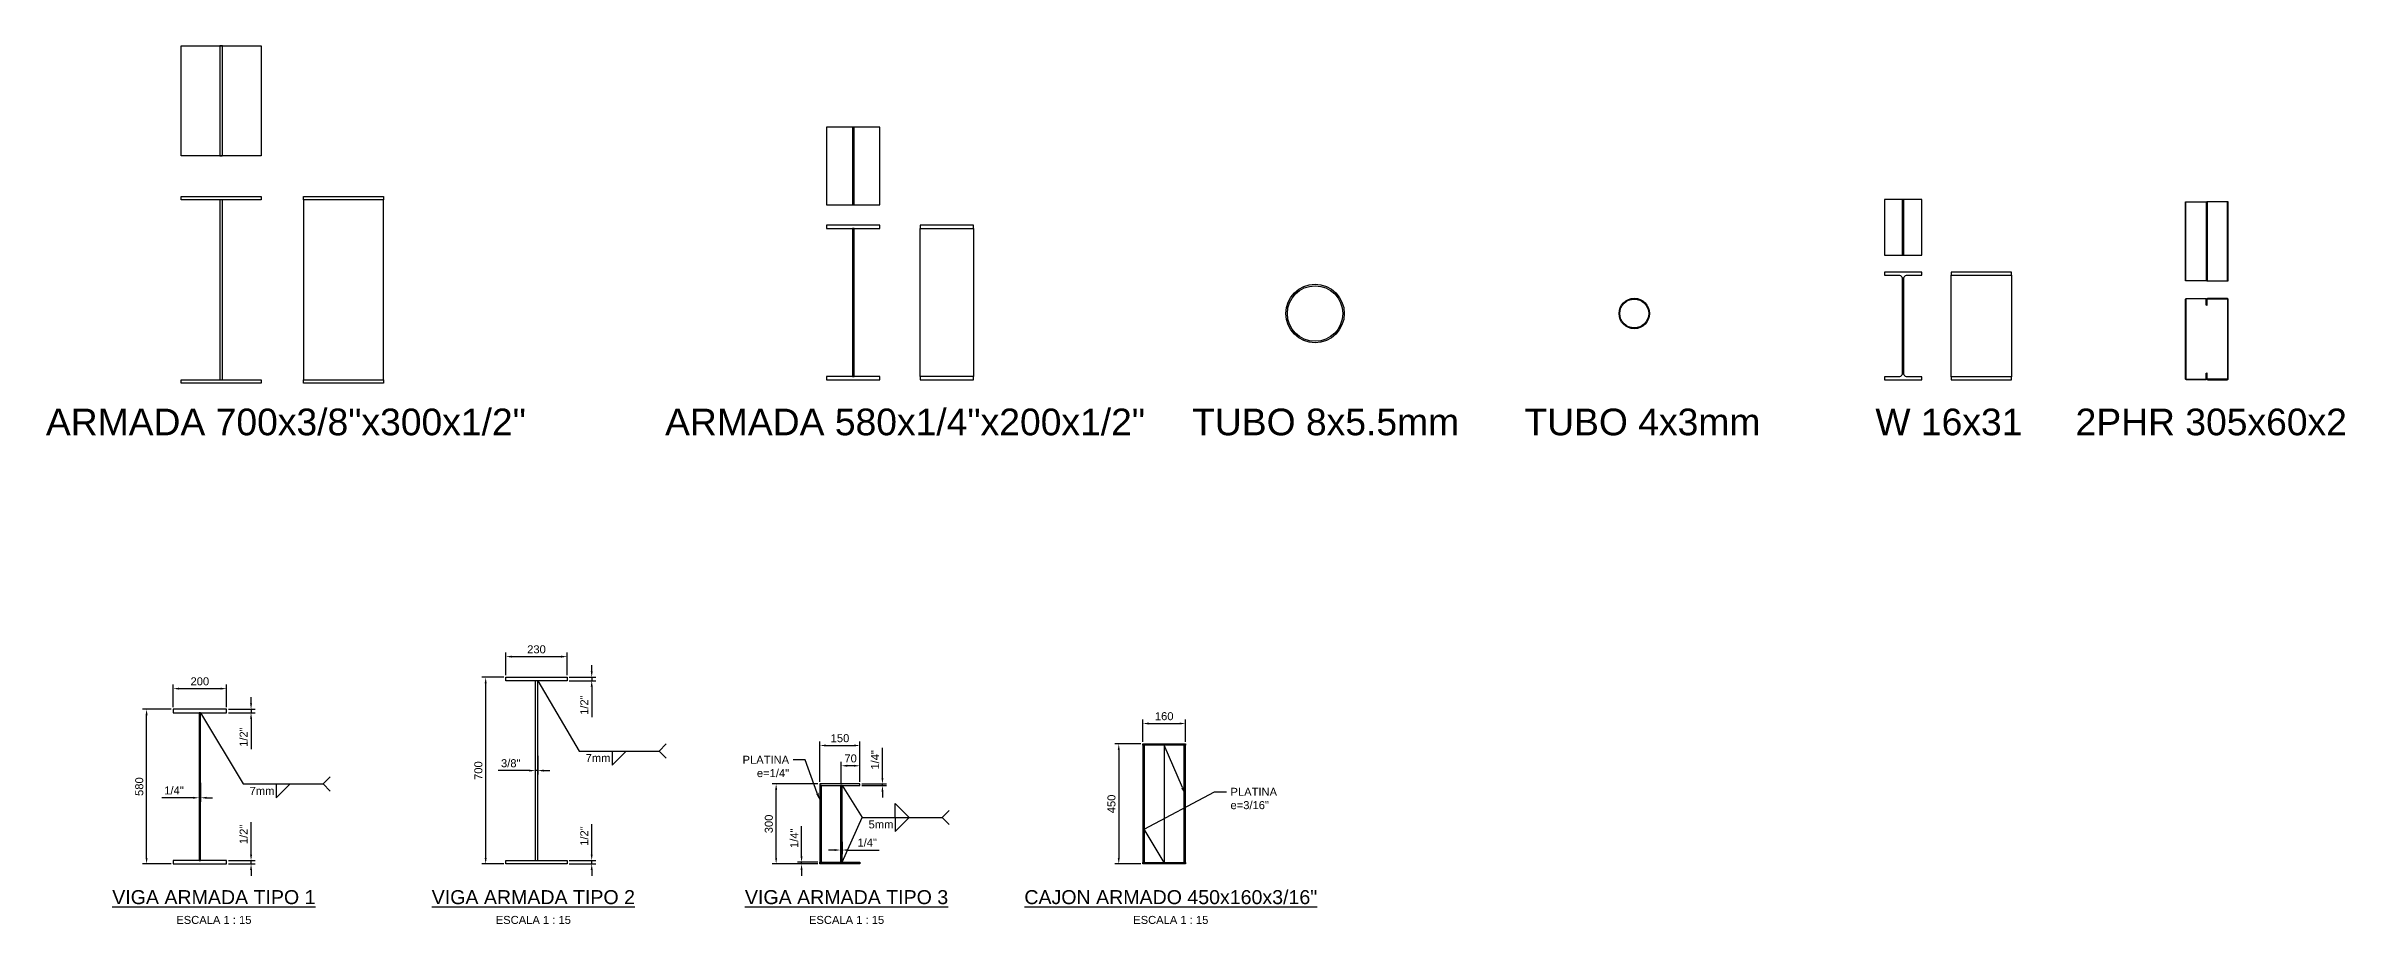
# Model space of a CAD drawing. Header units: millimetres. Extents: x -241278 to 318497, y -110515 to 29234.
# Drawn here: x -41467 to -32847, y 25940 to 29234 of the extents above; entities that cross this region are included whole.
import ezdxf
from ezdxf import colors
from ezdxf.entities.mleader import LeaderData, LeaderLine
from ezdxf.enums import TextEntityAlignment as Align
from ezdxf.math import Vec2, Vec3

# ---------------------------------------------------------------- set-up
doc = ezdxf.new("R2010")
doc.units = ezdxf.units.MM
doc.header["$LTSCALE"] = 0.1
doc.linetypes.add('HIDDENX2', pattern=[19.05, 12.7, -6.35])
for name, color, linetype in [('EE-TEXTO 1', 4, 'Continuous'), ('EE-TEXTO 2', 2, 'Continuous'), ('EE-V ARMADA TIPO 4', 223, 'Continuous'), ('SIM-2PHR 305x80x2', 4, 'Continuous'), ('SIM-ARM 580x1-4x200x1-2', 44, 'Continuous'), ('SIM-ARM 700x3-8x300x1-2', 66, 'Continuous'), ('SIM-COTAS', 1, 'Continuous'), ('SIM-OCULTOS', 8, 'HIDDENX2'), ('SIM-PLATINAS', 2, 'Continuous'), ('SIM-TUBO 365x160x3-16', 83, 'Continuous'), ('SIM-TUBO 4x4mm', 122, 'Continuous'), ('SIM-TUBO 8x5.5', 212, 'Continuous'), ('SIM-W16x31', 164, 'Continuous')]:
    doc.layers.add(name, color=color, linetype=linetype)
doc.styles.add('ARIAL EE', font='arial.ttf')
doc.styles.get("Standard").update_dxf_attribs({"font": 'arial.ttf'})
doc.dimstyles.new('EE 1_STANDAR', dxfattribs={"dimtxt": 2, "dimasz": 1.5, "dimexe": 1, "dimexo": 0.5, "dimgap": 0.8, "dimtad": 1, "dimdec": 0, "dimdsep": 46, "dimtxsty": 'Standard', "dimcen": 0.09, "dimclrd": 256, "dimclre": 256, "dimclrt": 2, "dimadec": 0, "dimazin": 0, "dimtfac": 1, "dimtdec": 0, "dimtix": 1, "dimtmove": 0, "dimatfit": 2, "dimfxl": 1, "dimtolj": 1, "dimlwd": -1, "dimlwe": -1, "dimarcsym": 1})

# ---------------------------------------------------------------- blocks, each defined once
blk = doc.blocks.new('*D6')
at = {"layer": 'SIM-COTAS', "transparency": 16777216}
for p, q in [((-39750, 26865.3), (-39833, 26865.3)), ((-39818, 26187.8), (-39818, 26842.8)), ((-39750, 26165.3), (-39833, 26165.3))]:
    blk.add_line(p, q, dxfattribs=at)
for points in [[(-39821.8, 26842.8), (-39814.3, 26842.8), (-39818, 26865.3)], [(-39821.8, 26187.8), (-39814.3, 26187.8), (-39818, 26165.3)]]:
    blk.add_solid(points, dxfattribs=at)
at = {"layer": 'SIM-COTAS', "color": 2, "transparency": 16777216, "insert": (-39845.3, 26515.3), "char_height": 30, "attachment_point": 5, "rotation": 90}
blk.add_mtext('\\A1;700', dxfattribs=at)
blk = doc.blocks.new('*D7')
at = {"layer": 'SIM-COTAS', "transparency": 16777216}
for p, q in [((-39742.5, 26872.8), (-39742.5, 26957.8)), ((-39720, 26942.8), (-39535, 26942.8)), ((-39512.5, 26872.8), (-39512.5, 26957.8))]:
    blk.add_line(p, q, dxfattribs=at)
for points in [[(-39720, 26946.5), (-39720, 26939), (-39742.5, 26942.8)], [(-39535, 26946.5), (-39535, 26939), (-39512.5, 26942.8)]]:
    blk.add_solid(points, dxfattribs=at)
at = {"layer": 'SIM-COTAS', "color": 2, "transparency": 16777216, "insert": (-39627.5, 26970.1), "char_height": 30, "attachment_point": 5}
blk.add_mtext('\\A1;230', dxfattribs=at)
blk = doc.blocks.new('*D8')
at = {"layer": 'SIM-COTAS', "transparency": 16777216}
for p, q in [((-39420.5, 26887.8), (-39420.5, 26910.3)), ((-39505, 26865.3), (-39405.5, 26865.3)), ((-39505, 26852.6), (-39405.5, 26852.6)), ((-39420.5, 26865.3), (-39420.5, 26852.6)), ((-39420.5, 26830.1), (-39420.5, 26715.6))]:
    blk.add_line(p, q, dxfattribs=at)
for points in [[(-39424.2, 26887.8), (-39416.7, 26887.8), (-39420.5, 26865.3)], [(-39424.2, 26830.1), (-39416.7, 26830.1), (-39420.5, 26852.6)]]:
    blk.add_solid(points, dxfattribs=at)
at = {"layer": 'SIM-COTAS', "color": 2, "transparency": 16777216, "insert": (-39448, 26760.9), "char_height": 30, "attachment_point": 5, "rotation": 90}
blk.add_mtext('\\A1;1/2"', dxfattribs=at)
blk = doc.blocks.new('*D9')
at = {"layer": 'SIM-COTAS', "transparency": 16777216}
for p, q in [((-39420.5, 26200.5), (-39420.5, 26315)), ((-39505, 26178), (-39405.5, 26178)), ((-39505, 26165.3), (-39405.5, 26165.3)), ((-39420.5, 26165.3), (-39420.5, 26178)), ((-39420.5, 26142.8), (-39420.5, 26120.3))]:
    blk.add_line(p, q, dxfattribs=at)
for points in [[(-39424.2, 26200.5), (-39416.7, 26200.5), (-39420.5, 26178)], [(-39424.2, 26142.8), (-39416.7, 26142.8), (-39420.5, 26165.3)]]:
    blk.add_solid(points, dxfattribs=at)
at = {"layer": 'SIM-COTAS', "color": 2, "transparency": 16777216, "insert": (-39448, 26269.7), "char_height": 30, "attachment_point": 5, "rotation": 90}
blk.add_mtext('\\A1;1/2"', dxfattribs=at)
blk = doc.blocks.new('*D10')
at = {"layer": 'SIM-COTAS', "transparency": 16777216}
for p, q in [((-39632.3, 26571), (-39632.3, 26500.3)), ((-39622.8, 26571), (-39622.8, 26500.3)), ((-39654.8, 26515.3), (-39770.7, 26515.3)), ((-39622.8, 26515.3), (-39632.3, 26515.3)), ((-39600.3, 26515.3), (-39577.8, 26515.3))]:
    blk.add_line(p, q, dxfattribs=at)
for points in [[(-39654.8, 26519), (-39654.8, 26511.5), (-39632.3, 26515.3)], [(-39600.3, 26519), (-39600.3, 26511.5), (-39622.8, 26515.3)]]:
    blk.add_solid(points, dxfattribs=at)
at = {"layer": 'SIM-COTAS', "color": 2, "transparency": 16777216, "insert": (-39724, 26542.8), "char_height": 30, "attachment_point": 5}
blk.add_mtext('\\A1;3/8"', dxfattribs=at)
blk = doc.blocks.new('*D11')
at = {"layer": 'SIM-COTAS', "transparency": 16777216}
for p, q in [((-40997.2, 26745.3), (-41104.4, 26745.3)), ((-41089.4, 26187.8), (-41089.4, 26722.8)), ((-40997.2, 26165.3), (-41104.4, 26165.3))]:
    blk.add_line(p, q, dxfattribs=at)
for points in [[(-41093.1, 26722.8), (-41085.6, 26722.8), (-41089.4, 26745.3)], [(-41093.1, 26187.8), (-41085.6, 26187.8), (-41089.4, 26165.3)]]:
    blk.add_solid(points, dxfattribs=at)
at = {"layer": 'SIM-COTAS', "color": 2, "transparency": 16777216, "insert": (-41116.7, 26455.3), "char_height": 30, "attachment_point": 5, "rotation": 90}
blk.add_mtext('\\A1;580', dxfattribs=at)
blk = doc.blocks.new('*D12')
at = {"layer": 'SIM-COTAS', "transparency": 16777216}
for p, q in [((-40989.7, 26752.8), (-40989.7, 26837.8)), ((-40967.2, 26822.8), (-40812.2, 26822.8)), ((-40789.7, 26752.8), (-40789.7, 26837.8))]:
    blk.add_line(p, q, dxfattribs=at)
for points in [[(-40967.2, 26826.5), (-40967.2, 26819), (-40989.7, 26822.8)], [(-40812.2, 26826.5), (-40812.2, 26819), (-40789.7, 26822.8)]]:
    blk.add_solid(points, dxfattribs=at)
at = {"layer": 'SIM-COTAS', "color": 2, "transparency": 16777216, "insert": (-40889.7, 26850.1), "char_height": 30, "attachment_point": 5}
blk.add_mtext('\\A1;200', dxfattribs=at)
blk = doc.blocks.new('*D14')
at = {"layer": 'SIM-COTAS', "transparency": 16777216}
for p, q in [((-40782.2, 26745.3), (-40682.7, 26745.3)), ((-40782.2, 26732.6), (-40682.7, 26732.6)), ((-40697.7, 26767.8), (-40697.7, 26790.3)), ((-40697.7, 26745.3), (-40697.7, 26732.6)), ((-40697.7, 26710.1), (-40697.7, 26595.6))]:
    blk.add_line(p, q, dxfattribs=at)
for points in [[(-40701.4, 26767.8), (-40693.9, 26767.8), (-40697.7, 26745.3)], [(-40701.4, 26710.1), (-40693.9, 26710.1), (-40697.7, 26732.6)]]:
    blk.add_solid(points, dxfattribs=at)
at = {"layer": 'SIM-COTAS', "color": 2, "transparency": 16777216, "insert": (-40725.2, 26640.9), "char_height": 30, "attachment_point": 5, "rotation": 90}
blk.add_mtext('\\A1;1/2"', dxfattribs=at)
blk = doc.blocks.new('*D13')
at = {"layer": 'SIM-COTAS', "transparency": 16777216}
for p, q in [((-40697.7, 26200.5), (-40697.7, 26321.3)), ((-40782.2, 26178), (-40682.7, 26178)), ((-40782.2, 26165.3), (-40682.7, 26165.3)), ((-40697.7, 26165.3), (-40697.7, 26178)), ((-40697.7, 26142.8), (-40697.7, 26120.3))]:
    blk.add_line(p, q, dxfattribs=at)
for points in [[(-40701.4, 26200.5), (-40693.9, 26200.5), (-40697.7, 26178)], [(-40701.4, 26142.8), (-40693.9, 26142.8), (-40697.7, 26165.3)]]:
    blk.add_solid(points, dxfattribs=at)
at = {"layer": 'SIM-COTAS', "color": 2, "transparency": 16777216, "insert": (-40725.2, 26276), "char_height": 30, "attachment_point": 5, "rotation": 90}
blk.add_mtext('\\A1;1/2"', dxfattribs=at)
blk = doc.blocks.new('*D15')
at = {"layer": 'SIM-COTAS', "transparency": 16777216}
for p, q in [((-40892.7, 26469.1), (-40892.7, 26398.4)), ((-40886.7, 26469.1), (-40886.7, 26398.4)), ((-40915.2, 26413.4), (-41031.8, 26413.4)), ((-40886.7, 26413.4), (-40892.7, 26413.4)), ((-40864.2, 26413.4), (-40841.7, 26413.4))]:
    blk.add_line(p, q, dxfattribs=at)
for points in [[(-40915.2, 26417.1), (-40915.2, 26409.6), (-40892.7, 26413.4)], [(-40864.2, 26417.1), (-40864.2, 26409.6), (-40886.7, 26413.4)]]:
    blk.add_solid(points, dxfattribs=at)
at = {"layer": 'SIM-COTAS', "color": 2, "transparency": 16777216, "insert": (-40986.5, 26440.9), "char_height": 30, "attachment_point": 5}
blk.add_mtext('\\A1;1/4"', dxfattribs=at)
blk = doc.blocks.new('*D16')
at = {"layer": 'SIM-COTAS', "transparency": 16777216}
for p, q in [((-38572.2, 26465.3), (-38744, 26465.3)), ((-38729, 26187.8), (-38729, 26442.8)), ((-38572.2, 26165.3), (-38744, 26165.3))]:
    blk.add_line(p, q, dxfattribs=at)
for points in [[(-38732.8, 26442.8), (-38725.3, 26442.8), (-38729, 26465.3)], [(-38732.8, 26187.8), (-38725.3, 26187.8), (-38729, 26165.3)]]:
    blk.add_solid(points, dxfattribs=at)
at = {"layer": 'SIM-COTAS', "color": 2, "transparency": 16777216, "insert": (-38756.4, 26315.3), "char_height": 30, "attachment_point": 5, "rotation": 90}
blk.add_mtext('\\A1;300', dxfattribs=at)
blk = doc.blocks.new('*D17')
at = {"layer": 'SIM-COTAS', "transparency": 16777216}
for p, q in [((-38564.7, 26472.8), (-38564.7, 26624.4)), ((-38542.2, 26609.4), (-38437.2, 26609.4)), ((-38414.7, 26472.8), (-38414.7, 26624.4))]:
    blk.add_line(p, q, dxfattribs=at)
for points in [[(-38542.2, 26613.2), (-38542.2, 26605.7), (-38564.7, 26609.4)], [(-38437.2, 26613.2), (-38437.2, 26605.7), (-38414.7, 26609.4)]]:
    blk.add_solid(points, dxfattribs=at)
at = {"layer": 'SIM-COTAS', "color": 2, "transparency": 16777216, "insert": (-38489.7, 26636.7), "char_height": 30, "attachment_point": 5}
blk.add_mtext('\\A1;150', dxfattribs=at)
blk = doc.blocks.new('*D18')
at = {"layer": 'SIM-COTAS', "transparency": 16777216}
for p, q in [((-38330.4, 26487.8), (-38330.4, 26600.9)), ((-38407.2, 26465.3), (-38315.4, 26465.3)), ((-38330.4, 26459.3), (-38330.4, 26465.3)), ((-38407.2, 26459.3), (-38315.4, 26459.3)), ((-38330.4, 26436.8), (-38330.4, 26414.3))]:
    blk.add_line(p, q, dxfattribs=at)
for points in [[(-38334.2, 26487.8), (-38326.7, 26487.8), (-38330.4, 26465.3)], [(-38334.2, 26436.8), (-38326.7, 26436.8), (-38330.4, 26459.3)]]:
    blk.add_solid(points, dxfattribs=at)
at = {"layer": 'SIM-COTAS', "color": 2, "transparency": 16777216, "insert": (-38357.9, 26555.6), "char_height": 30, "attachment_point": 5, "rotation": 90}
blk.add_mtext('\\A1;1/4"', dxfattribs=at)
blk = doc.blocks.new('*D19')
at = {"layer": 'SIM-COTAS', "transparency": 16777216}
for p, q in [((-38633.7, 26193.8), (-38633.7, 26306.9)), ((-38572.2, 26171.3), (-38648.7, 26171.3)), ((-38572.2, 26165.3), (-38648.7, 26165.3)), ((-38633.7, 26165.3), (-38633.7, 26171.3)), ((-38633.7, 26142.8), (-38633.7, 26120.3))]:
    blk.add_line(p, q, dxfattribs=at)
for points in [[(-38637.5, 26193.8), (-38630, 26193.8), (-38633.7, 26171.3)], [(-38637.5, 26142.8), (-38630, 26142.8), (-38633.7, 26165.3)]]:
    blk.add_solid(points, dxfattribs=at)
at = {"layer": 'SIM-COTAS', "color": 2, "transparency": 16777216, "insert": (-38661.2, 26261.6), "char_height": 30, "attachment_point": 5, "rotation": 90}
blk.add_mtext('\\A1;1/4"', dxfattribs=at)
blk = doc.blocks.new('*D20')
at = {"layer": 'SIM-COTAS', "transparency": 16777216}
for p, q in [((-38510.2, 26217.4), (-38532.7, 26217.4)), ((-38487.7, 26247.9), (-38487.7, 26202.4)), ((-38487.7, 26217.4), (-38481.7, 26217.4)), ((-38481.7, 26247.9), (-38481.7, 26202.4)), ((-38459.2, 26217.4), (-38342.3, 26217.4))]:
    blk.add_line(p, q, dxfattribs=at)
for points in [[(-38510.2, 26221.1), (-38510.2, 26213.6), (-38487.7, 26217.4)], [(-38459.2, 26221.1), (-38459.2, 26213.6), (-38481.7, 26217.4)]]:
    blk.add_solid(points, dxfattribs=at)
at = {"layer": 'SIM-COTAS', "color": 2, "transparency": 16777216, "insert": (-38387.6, 26244.9), "char_height": 30, "attachment_point": 5}
blk.add_mtext('\\A1;1/4"', dxfattribs=at)
blk = doc.blocks.new('TÍTULO')
at = {"layer": 'EE-TEXTO 1', "style": 'ARIAL EE'}
blk.add_attdef('%%UTÍTULO', text='', height=3.5, dxfattribs=at).set_placement((0, 0), align=Align.MIDDLE_CENTER)
at = {"layer": 'EE-TEXTO 2', "style": 'ARIAL EE'}
for tag, p in [('SUBTÍTULO', (0, -4.24)), ('ESCALA', (0, -5.71))]:
    blk.add_attdef(tag, text='', height=2, dxfattribs=at).set_placement(p, align=Align.MIDDLE_CENTER)
blk = doc.blocks.new('AWS-FILL')
for p, q in [((0, 0), (20, 0)), ((8.25, -3.5), (11.75, 0)), ((8.25, 0), (8.25, -3.5))]:
    blk.add_line(p, q)
at = {"layer": 'EE-TEXTO 2', "style": 'ARIAL EE', "flags": 12}
blk.add_attdef('VALOR_SOLDADURA', text='', height=2, dxfattribs=at).set_placement((7.83, -2.73), align=Align.RIGHT)
blk.add_attdef('DE-TANTO-CADA-TANTO', (12.68, -2.68), '', height=2, dxfattribs=at)
blk = doc.blocks.new('OBSERVACION')
for q in [(1.78, 1.78), (1.78, -1.78)]:
    blk.add_line((0, 0), q)
at = {"layer": 'EE-TEXTO 2', "style": 'ARIAL EE', "flags": 4}
blk.add_attdef('OBSERVACION', (2.3, -1.07), '', height=2, dxfattribs=at)
blk = doc.blocks.new('*D50')
at = {"layer": 'SIM-COTAS', "transparency": 16777216}
for p, q in [((-38484.7, 26466.8), (-38484.7, 26548.5)), ((-38414.7, 26472.8), (-38414.7, 26548.5)), ((-38437.2, 26533.5), (-38462.2, 26533.5))]:
    blk.add_line(p, q, dxfattribs=at)
for points in [[(-38462.2, 26537.3), (-38462.2, 26529.8), (-38484.7, 26533.5)], [(-38437.2, 26537.3), (-38437.2, 26529.8), (-38414.7, 26533.5)]]:
    blk.add_solid(points, dxfattribs=at)
at = {"layer": 'SIM-COTAS', "color": 2, "transparency": 16777216, "insert": (-38449.7, 26560.9), "char_height": 30, "attachment_point": 5}
blk.add_mtext('\\A1;70', dxfattribs=at)
blk = doc.blocks.new('*D54')
at = {"layer": 'SIM-COTAS', "transparency": 16777216}
for p, q in [((-37361.6, 26615.3), (-37459.4, 26615.3)), ((-37444.4, 26592.8), (-37444.4, 26187.8)), ((-37361.6, 26165.3), (-37459.4, 26165.3))]:
    blk.add_line(p, q, dxfattribs=at)
for points in [[(-37448.2, 26592.8), (-37440.7, 26592.8), (-37444.4, 26615.3)], [(-37448.2, 26187.8), (-37440.7, 26187.8), (-37444.4, 26165.3)]]:
    blk.add_solid(points, dxfattribs=at)
at = {"layer": 'SIM-COTAS', "color": 2, "transparency": 16777216, "insert": (-37471.7, 26390.3), "char_height": 30, "attachment_point": 5, "rotation": 90}
blk.add_mtext('\\A1;450', dxfattribs=at)
blk = doc.blocks.new('*D55')
at = {"layer": 'SIM-COTAS', "transparency": 16777216}
for p, q in [((-37354.1, 26622.8), (-37354.1, 26706.9)), ((-37331.6, 26691.9), (-37216.6, 26691.9)), ((-37194.1, 26622.8), (-37194.1, 26706.9))]:
    blk.add_line(p, q, dxfattribs=at)
for points in [[(-37331.6, 26695.7), (-37331.6, 26688.2), (-37354.1, 26691.9)], [(-37216.6, 26695.7), (-37216.6, 26688.2), (-37194.1, 26691.9)]]:
    blk.add_solid(points, dxfattribs=at)
at = {"layer": 'SIM-COTAS', "color": 2, "transparency": 16777216, "insert": (-37274.1, 26719.2), "char_height": 30, "attachment_point": 5}
blk.add_mtext('\\A1;160', dxfattribs=at)

msp = doc.modelspace()

# ---------------------------------------------------------------- linework, layer by layer
at = {"layer": 'EE-V ARMADA TIPO 4'}
for points in [[(-38414.7, 26465.3), (-38564.7, 26465.3), (-38564.7, 26459.3), (-38414.7, 26459.3)], [(-38481.7, 26459.3), (-38487.7, 26459.3), (-38487.7, 26171.3), (-38481.7, 26171.3)], [(-38414.7, 26165.3), (-38564.7, 26165.3), (-38564.7, 26171.3), (-38414.7, 26171.3)]]:
    msp.add_lwpolyline(points, close=True, dxfattribs=at)
at = {"layer": 'SIM-2PHR 305x80x2'}
for points in [[(-33445.3, 28649.4), (-33365.3, 28649.4), (-33365.3, 28352.4), (-33445.3, 28352.4)], [(-33285.3, 28649.4), (-33365.3, 28649.4), (-33365.3, 28352.4), (-33285.3, 28352.4)]]:
    msp.add_lwpolyline(points, close=True, dxfattribs=at)
for points in [[(-33365.3, 28261.6), (-33367.3, 28261.6), (-33367.3, 28282.6, 0.414214), (-33369.3, 28284.6), (-33441.3, 28284.6, 0.414214), (-33443.3, 28282.6), (-33443.3, 27985.6, 0.414214), (-33441.3, 27983.6), (-33369.3, 27983.6, 0.414214), (-33367.3, 27985.6), (-33367.3, 28006.6), (-33365.3, 28006.6), (-33365.3, 27985.6, -0.414214), (-33369.3, 27981.6), (-33441.3, 27981.6, -0.414214), (-33445.3, 27985.6), (-33445.3, 28282.6, -0.414214), (-33441.3, 28286.6), (-33369.3, 28286.6, -0.414214), (-33365.3, 28282.6), (-33365.3, 28261.6)], [(-33365.3, 28261.6), (-33363.3, 28261.6), (-33363.3, 28282.6, -0.414214), (-33361.3, 28284.6), (-33289.3, 28284.6, -0.414214), (-33287.3, 28282.6), (-33287.3, 27985.6, -0.414214), (-33289.3, 27983.6), (-33361.3, 27983.6, -0.414214), (-33363.3, 27985.6), (-33363.3, 28006.6), (-33365.3, 28006.6), (-33365.3, 27985.6, 0.414214), (-33361.3, 27981.6), (-33289.3, 27981.6, 0.414214), (-33285.3, 27985.6), (-33285.3, 28282.6, 0.414214), (-33289.3, 28286.6), (-33361.3, 28286.6, 0.414214), (-33365.3, 28282.6), (-33365.3, 28261.6)]]:
    msp.add_lwpolyline(points, format="xyb", dxfattribs=at)
at = {"layer": 'SIM-ARM 580x1-4x200x1-2'}
for points in [[(-38539.8, 28637.9), (-38339.8, 28637.9), (-38339.8, 28928.6), (-38539.8, 28928.6)], [(-38539.8, 28548.9), (-38339.8, 28548.9), (-38339.8, 28561.6), (-38539.8, 28561.6)], [(-38442.8, 27994.3), (-38436.8, 27994.3), (-38436.8, 28548.9), (-38442.8, 28548.9)], [(-38188.7, 28548.9), (-37988.7, 28548.9), (-37988.7, 28561.6), (-38188.7, 28561.6)], [(-38188.7, 28548.9), (-37988.7, 28548.9), (-37988.7, 27994.3), (-38188.7, 27994.3)], [(-38539.8, 27981.6), (-38339.8, 27981.6), (-38339.8, 27994.3), (-38539.8, 27994.3)], [(-38188.7, 27981.6), (-37988.7, 27981.6), (-37988.7, 27994.3), (-38188.7, 27994.3)], [(-40989.7, 26732.6), (-40789.7, 26732.6), (-40789.7, 26745.3), (-40989.7, 26745.3)], [(-40892.7, 26178), (-40886.7, 26178), (-40886.7, 26732.6), (-40892.7, 26732.6)], [(-40989.7, 26165.3), (-40789.7, 26165.3), (-40789.7, 26178), (-40989.7, 26178)]]:
    msp.add_lwpolyline(points, close=True, dxfattribs=at)
at = {"layer": 'SIM-ARM 700x3-8x300x1-2'}
for points in [[(-40960, 29233.7), (-40660, 29233.7), (-40660, 28822.1), (-40960, 28822.1)], [(-40960, 28669.1), (-40660, 28669.1), (-40660, 28656.4), (-40960, 28656.4)], [(-40814.8, 27981.8), (-40805.3, 27981.8), (-40805.3, 28656.4), (-40814.8, 28656.4)], [(-40501.6, 28669.1), (-40201.6, 28669.1), (-40201.6, 28656.4), (-40501.6, 28656.4)], [(-40501.6, 27981.8), (-40201.6, 27981.8), (-40201.6, 28656.4), (-40501.6, 28656.4)], [(-40960, 27981.8), (-40660, 27981.8), (-40660, 27969.1), (-40960, 27969.1)], [(-40501.6, 27981.8), (-40201.6, 27981.8), (-40201.6, 27969.1), (-40501.6, 27969.1)], [(-39742.5, 26865.3), (-39512.5, 26865.3), (-39512.5, 26852.6), (-39742.5, 26852.6)], [(-39632.3, 26178), (-39622.8, 26178), (-39622.8, 26852.6), (-39632.3, 26852.6)], [(-39742.5, 26178), (-39512.5, 26178), (-39512.5, 26165.3), (-39742.5, 26165.3)]]:
    msp.add_lwpolyline(points, close=True, dxfattribs=at)
at = {"layer": 'SIM-OCULTOS'}
for points in [[(-40814.8, 28822.1), (-40805.3, 28822.1), (-40805.3, 29233.7), (-40814.8, 29233.7)], [(-38442.8, 28637.9), (-38436.8, 28637.9), (-38436.8, 28928.6), (-38442.8, 28928.6)], [(-34507.6, 28449.3), (-34500.6, 28449.3), (-34500.6, 28658.1), (-34507.6, 28658.1)], [(-33443.3, 28649.4), (-33367.3, 28649.4), (-33367.3, 28352.4), (-33443.3, 28352.4)], [(-33287.3, 28649.4), (-33363.3, 28649.4), (-33363.3, 28352.4), (-33287.3, 28352.4)]]:
    msp.add_lwpolyline(points, close=True, dxfattribs=at)
at = {"layer": 'SIM-PLATINAS'}
msp.add_lwpolyline([(-38558.7, 26459.3), (-38564.7, 26459.3), (-38564.7, 26171.3), (-38558.7, 26171.3)], close=True, dxfattribs=at)
at = {"layer": 'SIM-TUBO 365x160x3-16'}
for points in [[(-37354.1, 26615.3), (-37194.1, 26615.3), (-37194.1, 26610.6), (-37354.1, 26610.6)], [(-37354.1, 26170), (-37349.4, 26170), (-37349.4, 26610.6), (-37354.1, 26610.6)], [(-37349.4, 26610.6), (-37349.4, 26170), (-37198.8, 26170), (-37198.8, 26610.6)], [(-37198.8, 26170), (-37194.1, 26170), (-37194.1, 26610.6), (-37198.8, 26610.6)], [(-37354.1, 26170), (-37194.1, 26170), (-37194.1, 26165.3), (-37354.1, 26165.3)]]:
    msp.add_lwpolyline(points, close=True, dxfattribs=at)
at = {"layer": 'SIM-TUBO 4x4mm'}
for radius in [57.1, 54.1]:
    msp.add_circle((-35511.7, 28230), radius, dxfattribs=at)
at = {"layer": 'SIM-TUBO 8x5.5'}
for radius in [109.5, 104]:
    msp.add_circle((-36708.4, 28230), radius, dxfattribs=at)
at = {"layer": 'SIM-W16x31'}
for points in [[(-34574.1, 28449.3), (-34434.1, 28449.3), (-34434.1, 28658.1), (-34574.1, 28658.1)], [(-34097.1, 28384.6), (-34323.7, 28384.6), (-34323.7, 28373.4), (-34097.1, 28373.4)], [(-34323.7, 28373.4), (-34097.1, 28373.4), (-34097.1, 27992.8), (-34323.7, 27992.8)], [(-34097.1, 27992.8), (-34323.7, 27992.8), (-34323.7, 27981.6), (-34097.1, 27981.6)]]:
    msp.add_lwpolyline(points, close=True, dxfattribs=at)
msp.add_lwpolyline([(-34490.6, 28373.4), (-34434.1, 28373.4), (-34434.1, 28384.6), (-34574.1, 28384.6), (-34574.1, 28373.4), (-34517.6, 28373.4, -0.414203), (-34507.6, 28363.4), (-34507.6, 28002.8, -0.414224), (-34517.6, 27992.8), (-34574.1, 27992.8), (-34574.1, 27981.6), (-34434.1, 27981.6), (-34434.1, 27992.8), (-34490.6, 27992.8, -0.414203), (-34500.6, 28002.8), (-34500.6, 28363.4, -0.414224)], format="xyb", close=True, dxfattribs=at)

# ---------------------------------------------------------------- block references
at = {"layer": 'EE-TEXTO 1'}
ref = msp.add_blockref('TÍTULO', (-40837.1, 26040.7), dxfattribs=dict(at, xscale=15, yscale=15, zscale=15))
ref.add_attrib('%%UTÍTULO', '%%UVIGA ARMADA TIPO 1', dxfattribs={"height": 52.5, "style": 'ARIAL EE'}).set_placement((-40837.1, 26040.7), align=Align.MIDDLE_CENTER)
ref.add_attrib('ESCALA', 'ESCALA 1 : 15', dxfattribs={"layer": 'EE-TEXTO 2', "height": 30, "style": 'ARIAL EE'}).set_placement((-40837.1, 25955.2), align=Align.MIDDLE_CENTER)
ref = msp.add_blockref('TÍTULO', (-39639.3, 26040.7), dxfattribs=dict(at, xscale=15, yscale=15, zscale=15))
ref.add_attrib('%%UTÍTULO', '%%UVIGA ARMADA TIPO 2', dxfattribs={"height": 52.5, "style": 'ARIAL EE'}).set_placement((-39639.3, 26040.7), align=Align.MIDDLE_CENTER)
ref.add_attrib('ESCALA', 'ESCALA 1 : 15', dxfattribs={"layer": 'EE-TEXTO 2', "height": 30, "style": 'ARIAL EE'}).set_placement((-39639.3, 25955.2), align=Align.MIDDLE_CENTER)
ref = msp.add_blockref('TÍTULO', (-38465, 26040.7), dxfattribs=dict(at, xscale=15, yscale=15, zscale=15))
ref.add_attrib('%%UTÍTULO', '%%UVIGA ARMADA TIPO 3', dxfattribs={"height": 52.5, "style": 'ARIAL EE'}).set_placement((-38465, 26040.7), align=Align.MIDDLE_CENTER)
ref.add_attrib('ESCALA', 'ESCALA 1 : 15', dxfattribs={"layer": 'EE-TEXTO 2', "height": 30, "style": 'ARIAL EE'}).set_placement((-38465, 25955.2), align=Align.MIDDLE_CENTER)
ref = msp.add_blockref('TÍTULO', (-37249.4, 26040.7), dxfattribs=dict(at, xscale=15, yscale=15, zscale=15))
ref.add_attrib('%%UTÍTULO', '%%UCAJON ARMADO 450x160x3/16"', dxfattribs={"height": 52.5, "style": 'ARIAL EE'}).set_placement((-37249.4, 26040.7), align=Align.MIDDLE_CENTER)
ref.add_attrib('ESCALA', 'ESCALA 1 : 15', dxfattribs={"layer": 'EE-TEXTO 2', "height": 30, "style": 'ARIAL EE'}).set_placement((-37249.4, 25955.2), align=Align.MIDDLE_CENTER)
at = {"layer": 'SIM-COTAS', "xscale": 15, "yscale": 15, "zscale": 15}
for p, values in [((-39467.7, 26588.6), {'VALOR_SOLDADURA': '7mm'}), ((-40727.5, 26465.1), {'VALOR_SOLDADURA': '7mm'}), ((-38406.8, 26339.5), {'VALOR_SOLDADURA': '5mm'})]:
    msp.add_blockref('AWS-FILL', p, dxfattribs=at).add_auto_attribs(values)
for p in [(-39167.7, 26588.6), (-40427.5, 26465.1), (-38106.8, 26339.5)]:
    msp.add_blockref('OBSERVACION', p, dxfattribs=at)
at = {"layer": 'SIM-COTAS', "xscale": -15, "yscale": 15, "zscale": 15, "rotation": 180}
msp.add_blockref('AWS-FILL', (-38406.8, 26339.5), dxfattribs=at)

# ---------------------------------------------------------------- texts
at = {"color": 2, "char_height": 100, "attachment_point": 5, "style": 'ARIAL EE'}
for s, insert in [('\\A1;{\\C256;ARMADA 700x3/8"x300x1/2"}', (-40567, 27822.5)), ('\\A1;{\\C256;ARMADA 580x1/4"x200x1/2"}', (-38245.6, 27822.5)), ('\\A1;{\\C256;TUBO 8x5.5mm}', (-36668.9, 27822.5)), ('\\A1;{\\C256;TUBO 4x3mm}', (-35481.2, 27822.5)), ('\\A1;{\\C256;W 16x31}', (-34332.1, 27822.5)), ('\\A1;{\\C256;2PHR 305x60x2}', (-33348.5, 27822.5))]:
    msp.add_mtext(s, dxfattribs=dict(at, insert=insert))

# ---------------------------------------------------------------- dimensions: what is measured, and where the dimension line sits
at = {"layer": 'SIM-COTAS'}
for base, p1, p2, picture, middle in [((-39512.5, 26942.8), (-39742.5, 26865.3), (-39512.5, 26865.3), '*D7', (-39627.5, 26942.8)), ((-40789.7, 26822.8), (-40989.7, 26745.3), (-40789.7, 26745.3), '*D12', (-40889.7, 26822.8)), ((-37194.1, 26691.9), (-37354.1, 26615.3), (-37194.1, 26615.3), '*D55', (-37274.1, 26691.9)), ((-38414.7, 26609.4), (-38564.7, 26465.3), (-38414.7, 26465.3), '*D17', (-38489.7, 26609.4)), ((-38484.7, 26533.5), (-38414.7, 26465.3), (-38484.7, 26459.3), '*D50', (-38449.7, 26533.5))]:
    dim = msp.add_linear_dim(base=base, p1=p1, p2=p2, dimstyle='EE 1_STANDAR', dxfattribs=at)
    dim.commit()
    dim.dimension.update_dxf_attribs({"geometry": picture, "text_midpoint": middle, "dimtype": 160})
for base, p1, p2, angle, text, picture, middle in [((-39420.5, 26865.3), (-39512.5, 26852.6), (-39512.5, 26865.3), 90, '1/2"', '*D8', (-39420.5, 26760.9)), ((-40697.7, 26745.3), (-40789.7, 26732.6), (-40789.7, 26745.3), 90, '1/2"', '*D14', (-40697.7, 26640.9)), ((-39632.3, 26515.3), (-39622.8, 26578.5), (-39632.3, 26578.5), 180, '3/8"', '*D10', (-39724, 26515.3)), ((-38330.4, 26465.3), (-38414.7, 26459.3), (-38414.7, 26465.3), 90, '1/4"', '*D18', (-38330.4, 26555.6)), ((-40892.7, 26413.4), (-40886.7, 26476.6), (-40892.7, 26476.6), 180, '1/4"', '*D15', (-40986.5, 26413.4)), ((-40697.7, 26165.3), (-40789.7, 26178), (-40789.7, 26165.3), 270, '1/2"', '*D13', (-40697.7, 26276)), ((-39420.5, 26165.3), (-39512.5, 26178), (-39512.5, 26165.3), 270, '1/2"', '*D9', (-39420.5, 26269.7)), ((-38633.7, 26165.3), (-38564.7, 26171.3), (-38564.7, 26165.3), 270, '1/4"', '*D19', (-38633.7, 26261.6)), ((-38487.7, 26217.4), (-38481.7, 26255.4), (-38487.7, 26255.4), 180, '1/4"', '*D20', (-38387.6, 26217.4))]:
    dim = msp.add_linear_dim(base=base, p1=p1, p2=p2, angle=angle, text=text, dimstyle='EE 1_STANDAR', dxfattribs=at)
    dim.commit()
    dim.dimension.update_dxf_attribs({"geometry": picture, "text_midpoint": middle, "dimtype": 160})
for base, p1, p2, picture, middle in [((-39818, 26865.3), (-39742.5, 26165.3), (-39742.5, 26865.3), '*D6', (-39818, 26515.3)), ((-41089.4, 26745.3), (-40989.7, 26165.3), (-40989.7, 26745.3), '*D11', (-41089.4, 26455.3)), ((-37444.4, 26165.3), (-37354.1, 26615.3), (-37354.1, 26165.3), '*D54', (-37444.4, 26390.3)), ((-38729, 26465.3), (-38564.7, 26165.3), (-38564.7, 26465.3), '*D16', (-38729, 26315.3))]:
    dim = msp.add_linear_dim(base=base, p1=p1, p2=p2, angle=90, dimstyle='EE 1_STANDAR', dxfattribs=at)
    dim.commit()
    dim.dimension.update_dxf_attribs({"geometry": picture, "text_midpoint": middle, "dimtype": 160})

# ---------------------------------------------------------------- leaders
for points, override in [([(-39622.8, 26852.6), (-39467.7, 26588.6)], {"dimscale": 0, "dimgap": 0.8, "dimtad": 1, "dimfxl": 0.0015, "dimtfill": 1}), ([(-40886.7, 26732.6), (-40727.5, 26465.1)], {"dimscale": 0, "dimgap": 0.8, "dimtad": 1, "dimfxl": 0.0015, "dimtfill": 1}), ([(-38481.7, 26459.3), (-38406.8, 26339.5)], {"dimscale": 0, "dimgap": 0.8, "dimtad": 1, "dimfxl": 0.0015, "dimtfill": 1}), ([(-38481.7, 26171.3), (-38406.8, 26339.5)], {"dimscale": 0, "dimgap": 0.8, "dimtad": 1})]:
    msp.add_leader(points, dimstyle='EE 1_STANDAR', override=override, dxfattribs=at)
at = {"layer": 'SIM-COTAS', "linetype": 'Continuous'}
ml = msp.add_multileader_mtext('Standard', dxfattribs=at)
ml.set_content('\\A1;{\\C2;PLATINA\\Pe=1/4"}', color=256)
ml.set_leader_properties()
ml.build(insert=Vec2(0, 0))
ml.multileader.update_dxf_attribs({"dogleg_length": 0.0025, "arrow_head_size": 30, "scale": 15})
ctx = ml.context
ctx.base_point, ctx.scale, ctx.char_height, ctx.arrow_head_size, ctx.landing_gap_size, ctx.plane_origin = Vec3(-38866.8, 26555.7), 15, 30, 30, 15, Vec3(-57138.4, 31607.5)
ctx.text_align_type = 2
notes = []
notes.append((ctx, [(1, (1, 1, 0), (-38619.8, 26555.7), (-1, 0), 45.6, [(0, [(-38564.7, 26402.1)], 0, [])])]))
ctx.mtext.insert, ctx.mtext.width, ctx.mtext.defined_height, ctx.mtext.alignment, ctx.mtext.flow_direction = Vec3(-38680.3, 26571), 176.543, 123.3, 3, 5
ml = msp.add_multileader_mtext('Standard', dxfattribs=at)
ml.set_content('\\A1;{\\C2;PLATINA\\Pe=3/16"}', color=256)
ml.set_leader_properties()
ml.build(insert=Vec2(0, 0))
ml.multileader.update_dxf_attribs({"dogleg_length": 0.0025, "arrow_head_size": 30, "scale": 15})
ctx = ml.context
ctx.base_point, ctx.scale, ctx.char_height, ctx.arrow_head_size, ctx.landing_gap_size, ctx.plane_origin = Vec3(-37040.6, 26435.4), 15, 30, 30, 15, Vec3(-18620.3, 31553.1)
notes.append((ctx, [(1, (1, 1, 0), (-37086.1, 26435.4), (1, 0), 45.6, [(3, [(-37194.1, 26423.9), (-37274.1, 26610.6), (-37274.1, 26170), (-37349.4, 26296.1)], 0, [])])]))
ctx.mtext.insert, ctx.mtext.rotation, ctx.mtext.width, ctx.mtext.defined_height, ctx.mtext.flow_direction = Vec3(-37025.6, 26450.7), 6.283185, 176.543, 123.3, 5
for ctx, leaders in notes:
    for number, flags, end, landing, length, lines in leaders:
        leader = LeaderData()
        leader.index, (leader.has_last_leader_line, leader.has_dogleg_vector, leader.attachment_direction) = number, flags
        leader.last_leader_point, leader.dogleg_vector, leader.dogleg_length = Vec3(end), Vec3(landing), length
        for number, points, colour, breaks in lines:
            line = LeaderLine()
            line.index, line.vertices, line.color, line.breaks = number, Vec3.list(points), colors.encode_raw_color(colour), breaks
            leader.lines.append(line)
        ctx.leaders.append(leader)

doc.saveas('drawing.dxf')
